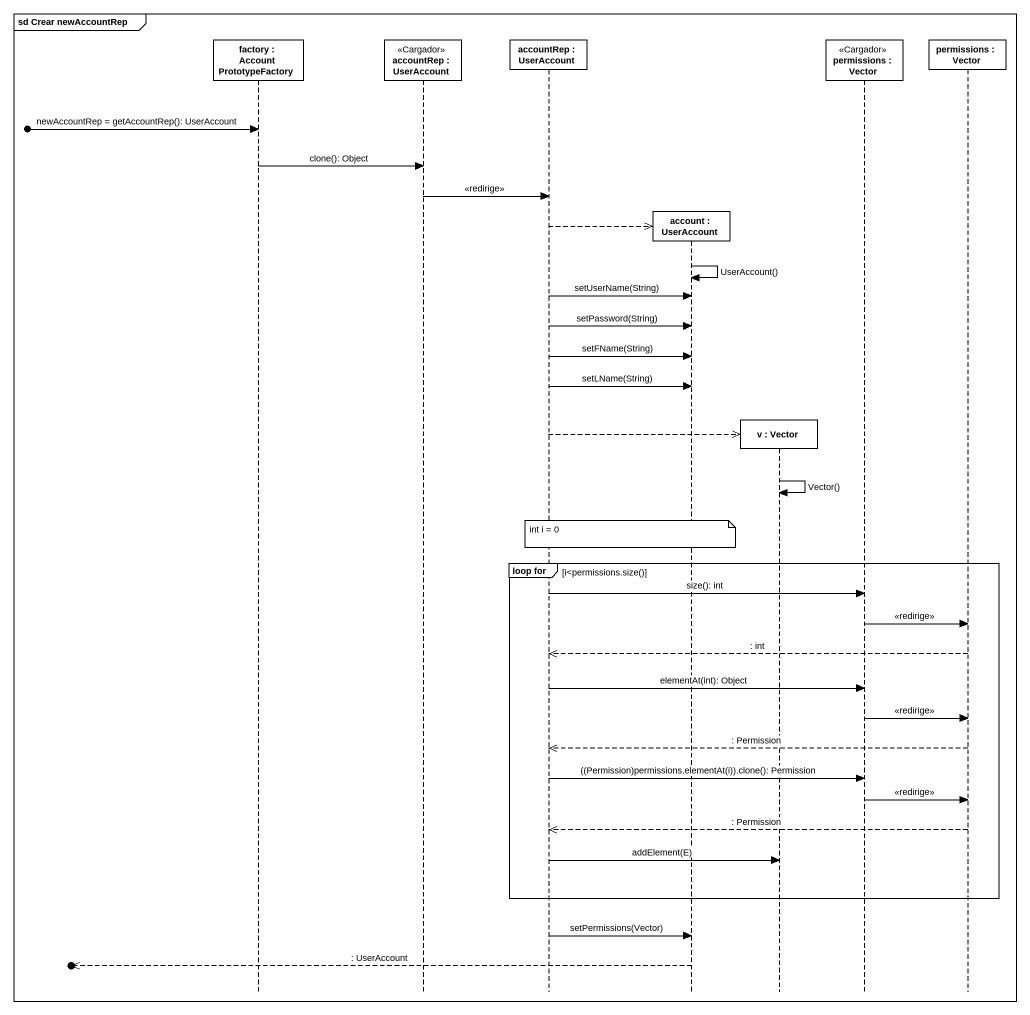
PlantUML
@startuml
mainframe sd Crear newAccountRep
hide footbox
participant "factory : AccountPrototypeFactory" as factory
participant "accountRep : UserAccount" as accountRep <<Cargador>>
participant "accountRep : UserAccount" as accountRep_2
participant "account : UserAccount" as account
participant "v : Vector" as v
participant "permissions : Vector" as permissions <<Cargador>>
participant "permissions : Vector" as permissions_2

[o-> factory : newAccountRep = getAccountRep(): UserAccount
factory -> accountRep : clone(): Object
accountRep -> accountRep_2 : <<redirige>>
accountRep_2 -->> account **
account -> account : UserAccount()
accountRep_2 -> account : setUserName(String)
accountRep_2 -> account : setPassword(String)
accountRep_2 -> account : setFName(String)
accountRep_2 -> account : setLName(String)
accountRep_2 -->> v **
v -> v : Vector()
note over account : int i = 0
group loop for [i<permissions.size()]
  accountRep_2 -> permissions : size(): int
  permissions -> permissions_2 : <<redirige>>
  permissions_2 -->> accountRep_2 : : int
  accountRep_2 -> permissions : elementAt(int): Object
  permissions -> permissions_2 : <<redirige>>
  permissions_2 -->> accountRep_2 : : Permission
  accountRep_2 -> permissions : ((Permission)permissions.elementAt(i)).clone(): Permission
  permissions -> permissions_2 : <<redirige>>
  permissions_2 -->> accountRep_2 : : Permission
  accountRep_2 -> v : addElement(E)
end
accountRep_2 -> account : setPermissions(Vector)
[o<<-- account : : UserAccount
@enduml
